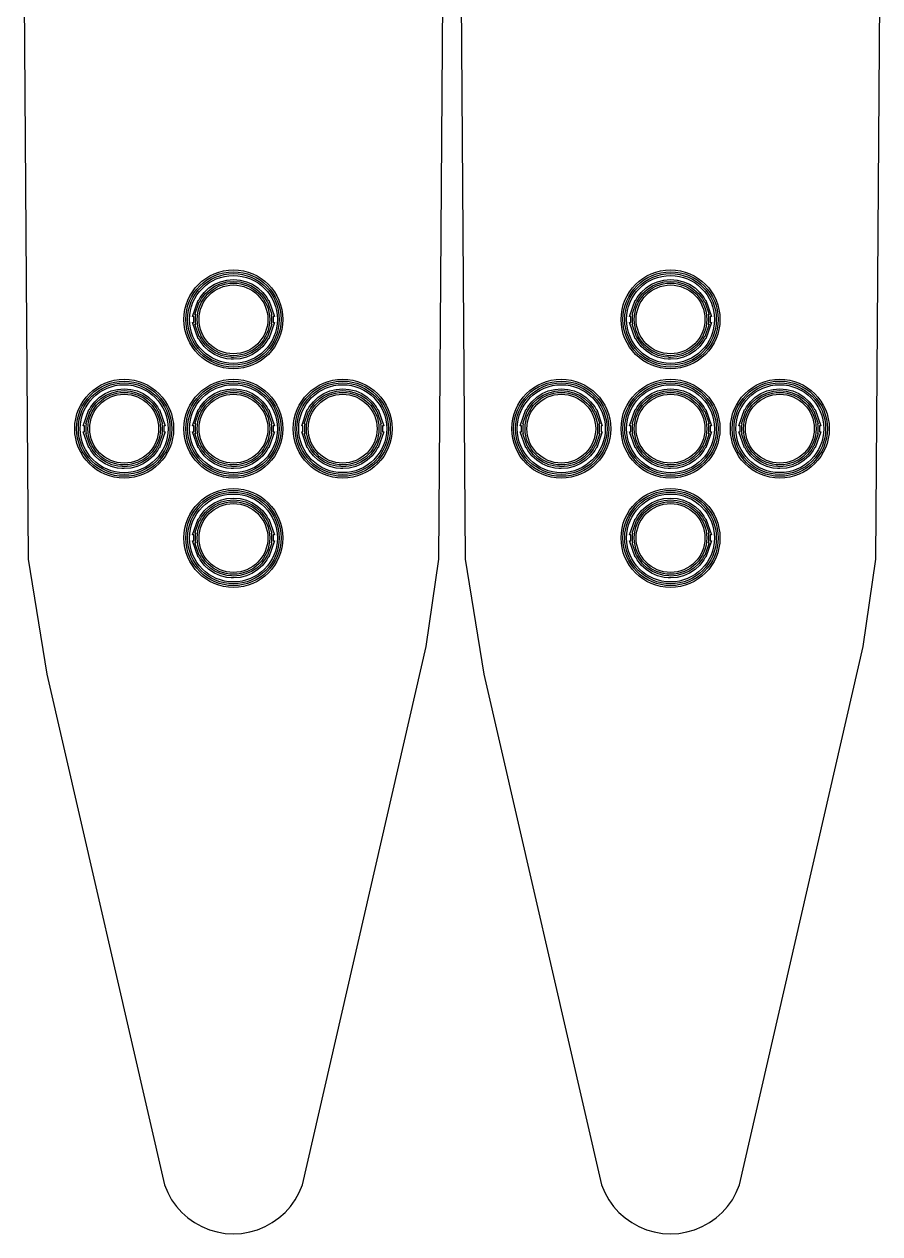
# Model space of a CAD drawing. Header units: millimetres. Extents: x -214 to 214, y -114 to 114.
# Drawn here: x 155.6 to 202.6, y -112.6 to -46.2 of the extents above; entities that cross this region are included whole.
import ezdxf

# ---------------------------------------------------------------- set-up
doc = ezdxf.new("R2010")
doc.units = ezdxf.units.MM
doc.layers.add('1', color=7, linetype='CONTINUOUS')

msp = doc.modelspace()

# ---------------------------------------------------------------- linework, layer by layer
at = {"layer": '1', "color": 0}
for p, q in [((155.582, -44.841), (155.795, -75.565)), ((178.348, -75.566), (178.561, -44.842)), ((179.582, -44.841), (179.795, -75.565)), ((202.348, -75.566), (202.561, -44.842)), ((155.795, -75.565), (156.819, -81.876)), ((177.648, -80.353), (178.348, -75.566)), ((179.795, -75.565), (180.819, -81.876)), ((201.648, -80.353), (202.348, -75.566)), ((170.854, -109.926), (177.648, -80.353)), ((194.854, -109.926), (201.648, -80.353)), ((156.819, -81.876), (163.289, -109.926)), ((180.819, -81.876), (187.289, -109.926)), ((163.289, -109.926), (163.461, -110.34)), ((170.682, -110.34), (170.854, -109.926)), ((187.289, -109.926), (187.461, -110.34)), ((194.682, -110.34), (194.854, -109.926)), ((163.461, -110.34), (163.679, -110.733)), ((163.679, -110.733), (163.939, -111.099)), ((170.204, -111.099), (170.464, -110.733)), ((170.464, -110.733), (170.682, -110.34)), ((187.461, -110.34), (187.679, -110.733)), ((187.679, -110.733), (187.939, -111.099)), ((194.204, -111.099), (194.464, -110.733)), ((194.464, -110.733), (194.682, -110.34)), ((163.939, -111.099), (164.238, -111.434)), ((164.238, -111.434), (164.574, -111.734)), ((169.569, -111.734), (169.905, -111.434)), ((169.905, -111.434), (170.204, -111.099)), ((187.939, -111.099), (188.238, -111.434)), ((188.238, -111.434), (188.574, -111.734)), ((193.569, -111.734), (193.905, -111.434)), ((193.905, -111.434), (194.204, -111.099)), ((164.574, -111.734), (164.94, -111.993)), ((164.94, -111.993), (165.334, -112.21)), ((165.334, -112.21), (165.749, -112.382)), ((168.394, -112.382), (168.809, -112.21)), ((168.809, -112.21), (169.203, -111.993)), ((169.203, -111.993), (169.569, -111.734)), ((188.574, -111.734), (188.94, -111.993)), ((188.94, -111.993), (189.334, -112.21)), ((189.334, -112.21), (189.749, -112.382)), ((192.394, -112.382), (192.809, -112.21)), ((192.809, -112.21), (193.203, -111.993)), ((193.203, -111.993), (193.569, -111.734)), ((165.749, -112.382), (166.18, -112.506)), ((166.18, -112.506), (166.623, -112.581)), ((166.623, -112.581), (167.072, -112.607)), ((167.072, -112.607), (167.52, -112.581)), ((167.52, -112.581), (167.963, -112.506)), ((167.963, -112.506), (168.394, -112.382)), ((189.749, -112.382), (190.18, -112.506)), ((190.18, -112.506), (190.623, -112.581)), ((190.623, -112.581), (191.072, -112.607)), ((191.072, -112.607), (191.52, -112.581)), ((191.52, -112.581), (191.963, -112.506)), ((191.963, -112.506), (192.394, -112.382))]:
    msp.add_line(p, q, dxfattribs=at)
at = {"layer": '1', "color": 1}
for p, q in [((166.028, -60.476), (166.359, -60.331)), ((166.076, -60.564), (166.392, -60.426)), ((166.359, -60.331), (166.711, -60.242)), ((166.392, -60.426), (166.728, -60.341)), ((166.711, -60.242), (167.072, -60.212)), ((166.728, -60.341), (167.072, -60.312)), ((167.072, -60.212), (167.432, -60.242)), ((167.072, -60.312), (167.415, -60.341)), ((167.415, -60.341), (167.751, -60.426)), ((167.432, -60.242), (167.784, -60.331)), ((167.751, -60.426), (168.068, -60.565)), ((167.784, -60.331), (168.115, -60.476)), ((190.028, -60.476), (190.359, -60.331)), ((190.076, -60.564), (190.392, -60.426)), ((190.359, -60.331), (190.711, -60.242)), ((190.392, -60.426), (190.728, -60.341)), ((190.711, -60.242), (191.072, -60.212)), ((190.728, -60.341), (191.072, -60.312)), ((191.072, -60.212), (191.432, -60.242)), ((191.072, -60.312), (191.415, -60.341)), ((191.415, -60.341), (191.751, -60.426)), ((191.432, -60.242), (191.784, -60.331)), ((191.751, -60.426), (192.068, -60.565)), ((191.784, -60.331), (192.115, -60.476)), ((165.237, -61.206), (165.459, -60.919)), ((165.321, -61.26), (165.533, -60.987)), ((165.459, -60.919), (165.726, -60.674)), ((165.533, -60.987), (165.788, -60.753)), ((165.726, -60.674), (166.028, -60.476)), ((165.788, -60.753), (166.076, -60.564)), ((168.068, -60.565), (168.354, -60.753)), ((168.115, -60.476), (168.416, -60.674)), ((168.354, -60.753), (168.61, -60.987)), ((168.416, -60.674), (168.683, -60.919)), ((168.61, -60.987), (168.822, -61.26)), ((168.683, -60.919), (168.906, -61.206)), ((189.237, -61.206), (189.459, -60.919)), ((189.321, -61.26), (189.533, -60.987)), ((189.459, -60.919), (189.726, -60.674)), ((189.533, -60.987), (189.788, -60.753)), ((189.726, -60.674), (190.028, -60.476)), ((189.788, -60.753), (190.076, -60.564)), ((192.068, -60.565), (192.354, -60.753)), ((192.115, -60.476), (192.416, -60.674)), ((192.354, -60.753), (192.61, -60.987)), ((192.416, -60.674), (192.683, -60.919)), ((192.61, -60.987), (192.822, -61.26)), ((192.683, -60.919), (192.906, -61.206)), ((164.819, -62.239), (165.126, -61.345)), ((164.959, -62.139), (165.197, -61.445)), ((165.126, -61.345), (165.162, -61.345)), ((165.162, -61.345), (165.237, -61.206)), ((165.197, -61.445), (165.221, -61.445)), ((165.221, -61.445), (165.321, -61.26)), ((168.822, -61.26), (168.922, -61.445)), ((168.906, -61.206), (168.981, -61.345)), ((168.922, -61.445), (168.946, -61.445)), ((168.946, -61.445), (169.184, -62.139)), ((168.981, -61.345), (169.017, -61.345)), ((169.017, -61.345), (169.324, -62.239)), ((188.819, -62.239), (189.126, -61.345)), ((188.959, -62.139), (189.197, -61.445)), ((189.126, -61.345), (189.162, -61.345)), ((189.162, -61.345), (189.237, -61.206)), ((189.197, -61.445), (189.221, -61.445)), ((189.221, -61.445), (189.321, -61.26)), ((192.822, -61.26), (192.922, -61.445)), ((192.906, -61.206), (192.981, -61.345)), ((192.922, -61.445), (192.946, -61.445)), ((192.946, -61.445), (193.184, -62.139)), ((192.981, -61.345), (193.017, -61.345)), ((193.017, -61.345), (193.324, -62.239)), ((164.888, -62.239), (164.819, -62.239)), ((164.888, -62.567), (164.888, -62.239)), ((165.003, -62.139), (164.959, -62.139)), ((164.988, -62.229), (165.003, -62.139)), ((164.988, -62.575), (164.988, -62.229)), ((169.184, -62.139), (169.139, -62.139)), ((169.139, -62.139), (169.155, -62.231)), ((169.155, -62.231), (169.155, -62.577)), ((169.324, -62.239), (169.255, -62.239)), ((169.255, -62.239), (169.255, -62.567)), ((188.888, -62.239), (188.819, -62.239)), ((188.888, -62.567), (188.888, -62.239)), ((189.003, -62.139), (188.959, -62.139)), ((188.988, -62.229), (189.003, -62.139)), ((188.988, -62.575), (188.988, -62.229)), ((193.184, -62.139), (193.139, -62.139)), ((193.139, -62.139), (193.155, -62.231)), ((193.155, -62.231), (193.155, -62.577)), ((193.324, -62.239), (193.255, -62.239)), ((193.255, -62.239), (193.255, -62.567)), ((165.126, -63.461), (164.819, -62.567)), ((164.819, -62.567), (164.888, -62.567)), ((165.197, -63.361), (164.959, -62.667)), ((164.959, -62.667), (165.004, -62.667)), ((165.004, -62.667), (164.988, -62.575)), ((169.184, -62.667), (168.946, -63.361)), ((169.324, -62.567), (169.017, -63.461)), ((169.155, -62.577), (169.14, -62.667)), ((169.14, -62.667), (169.184, -62.667)), ((169.255, -62.567), (169.324, -62.567)), ((189.126, -63.461), (188.819, -62.567)), ((188.819, -62.567), (188.888, -62.567)), ((189.197, -63.361), (188.959, -62.667)), ((188.959, -62.667), (189.004, -62.667)), ((189.004, -62.667), (188.988, -62.575)), ((193.184, -62.667), (192.946, -63.361)), ((193.324, -62.567), (193.017, -63.461)), ((193.155, -62.577), (193.14, -62.667)), ((193.14, -62.667), (193.184, -62.667)), ((193.255, -62.567), (193.324, -62.567)), ((165.162, -63.461), (165.126, -63.461)), ((165.237, -63.6), (165.162, -63.461)), ((165.221, -63.361), (165.197, -63.361)), ((165.321, -63.546), (165.221, -63.361)), ((165.459, -63.887), (165.237, -63.6)), ((165.533, -63.819), (165.321, -63.546)), ((168.821, -63.547), (168.609, -63.82)), ((168.905, -63.601), (168.682, -63.888)), ((168.921, -63.361), (168.821, -63.547)), ((168.981, -63.461), (168.905, -63.601)), ((168.946, -63.361), (168.921, -63.361)), ((169.017, -63.461), (168.981, -63.461)), ((189.162, -63.461), (189.126, -63.461)), ((189.237, -63.6), (189.162, -63.461)), ((189.221, -63.361), (189.197, -63.361)), ((189.321, -63.546), (189.221, -63.361)), ((189.459, -63.887), (189.237, -63.6)), ((189.533, -63.819), (189.321, -63.546)), ((192.821, -63.547), (192.609, -63.82)), ((192.905, -63.601), (192.682, -63.888)), ((192.921, -63.361), (192.821, -63.547)), ((192.981, -63.461), (192.905, -63.601)), ((192.946, -63.361), (192.921, -63.361)), ((193.017, -63.461), (192.981, -63.461)), ((165.726, -64.132), (165.459, -63.887)), ((165.788, -64.053), (165.533, -63.819)), ((166.028, -64.33), (165.726, -64.132)), ((166.076, -64.242), (165.788, -64.053)), ((166.359, -64.475), (166.028, -64.33)), ((166.392, -64.38), (166.076, -64.242)), ((166.728, -64.465), (166.392, -64.38)), ((167.751, -64.38), (167.415, -64.465)), ((168.068, -64.241), (167.751, -64.38)), ((168.115, -64.33), (167.784, -64.475)), ((168.354, -64.053), (168.068, -64.241)), ((168.416, -64.132), (168.115, -64.33)), ((168.609, -63.82), (168.354, -64.053)), ((168.682, -63.888), (168.416, -64.132)), ((189.726, -64.132), (189.459, -63.887)), ((189.788, -64.053), (189.533, -63.819)), ((190.028, -64.33), (189.726, -64.132)), ((190.076, -64.242), (189.788, -64.053)), ((190.359, -64.475), (190.028, -64.33)), ((190.392, -64.38), (190.076, -64.242)), ((190.728, -64.465), (190.392, -64.38)), ((191.751, -64.38), (191.415, -64.465)), ((192.068, -64.241), (191.751, -64.38)), ((192.115, -64.33), (191.784, -64.475)), ((192.354, -64.053), (192.068, -64.241)), ((192.416, -64.132), (192.115, -64.33)), ((192.609, -63.82), (192.354, -64.053)), ((192.682, -63.888), (192.416, -64.132)), ((166.712, -64.564), (166.359, -64.475)), ((166.944, -64.583), (166.712, -64.564)), ((166.97, -64.484), (166.728, -64.465)), ((167.071, -64.594), (166.944, -64.583)), ((166.971, -64.485), (166.97, -64.484)), ((167.071, -64.494), (166.971, -64.485)), ((167.415, -64.465), (167.071, -64.494)), ((167.432, -64.564), (167.071, -64.594)), ((167.784, -64.475), (167.432, -64.564)), ((190.712, -64.564), (190.359, -64.475)), ((190.944, -64.583), (190.712, -64.564)), ((190.97, -64.484), (190.728, -64.465)), ((191.071, -64.594), (190.944, -64.583)), ((190.971, -64.485), (190.97, -64.484)), ((191.071, -64.494), (190.971, -64.485)), ((191.415, -64.465), (191.071, -64.494)), ((191.432, -64.564), (191.071, -64.594)), ((191.784, -64.475), (191.432, -64.564)), ((160.028, -66.476), (160.359, -66.331)), ((160.359, -66.331), (160.711, -66.242)), ((160.392, -66.426), (160.728, -66.341)), ((160.711, -66.242), (161.072, -66.212)), ((160.728, -66.341), (161.072, -66.312)), ((161.072, -66.212), (161.432, -66.242)), ((161.072, -66.312), (161.415, -66.341)), ((161.415, -66.341), (161.751, -66.426)), ((161.432, -66.242), (161.784, -66.331)), ((161.784, -66.331), (162.115, -66.476)), ((166.028, -66.476), (166.359, -66.331)), ((166.359, -66.331), (166.711, -66.242)), ((166.392, -66.426), (166.728, -66.341)), ((166.711, -66.242), (167.072, -66.212)), ((166.728, -66.341), (167.072, -66.312)), ((167.072, -66.212), (167.432, -66.242)), ((167.072, -66.312), (167.415, -66.341)), ((167.415, -66.341), (167.751, -66.426)), ((167.432, -66.242), (167.784, -66.331)), ((167.784, -66.331), (168.115, -66.476)), ((172.028, -66.476), (172.359, -66.331)), ((172.359, -66.331), (172.711, -66.242)), ((172.392, -66.426), (172.728, -66.341)), ((172.711, -66.242), (173.072, -66.212)), ((172.728, -66.341), (173.072, -66.312)), ((173.072, -66.212), (173.432, -66.242)), ((173.072, -66.312), (173.415, -66.341)), ((173.415, -66.341), (173.751, -66.426)), ((173.432, -66.242), (173.784, -66.331)), ((173.784, -66.331), (174.115, -66.476)), ((184.028, -66.476), (184.359, -66.331)), ((184.359, -66.331), (184.711, -66.242)), ((184.392, -66.426), (184.728, -66.341)), ((184.711, -66.242), (185.072, -66.212)), ((184.728, -66.341), (185.072, -66.312)), ((185.072, -66.212), (185.432, -66.242)), ((185.072, -66.312), (185.415, -66.341)), ((185.415, -66.341), (185.751, -66.426)), ((185.432, -66.242), (185.784, -66.331)), ((185.784, -66.331), (186.115, -66.476)), ((190.028, -66.476), (190.359, -66.331)), ((190.359, -66.331), (190.711, -66.242)), ((190.392, -66.426), (190.728, -66.341)), ((190.711, -66.242), (191.072, -66.212)), ((190.728, -66.341), (191.072, -66.312)), ((191.072, -66.212), (191.432, -66.242)), ((191.072, -66.312), (191.415, -66.341)), ((191.415, -66.341), (191.751, -66.426)), ((191.432, -66.242), (191.784, -66.331)), ((191.784, -66.331), (192.115, -66.476)), ((196.028, -66.476), (196.359, -66.331)), ((196.359, -66.331), (196.711, -66.242)), ((196.392, -66.426), (196.728, -66.341)), ((196.711, -66.242), (197.072, -66.212)), ((196.728, -66.341), (197.072, -66.312)), ((197.072, -66.212), (197.432, -66.242)), ((197.072, -66.312), (197.415, -66.341)), ((197.415, -66.341), (197.751, -66.426)), ((197.432, -66.242), (197.784, -66.331)), ((197.784, -66.331), (198.115, -66.476)), ((159.237, -67.206), (159.459, -66.919)), ((159.321, -67.26), (159.533, -66.987)), ((159.459, -66.919), (159.726, -66.674)), ((159.533, -66.987), (159.788, -66.753)), ((159.726, -66.674), (160.028, -66.476)), ((159.788, -66.753), (160.076, -66.564)), ((160.076, -66.564), (160.392, -66.426)), ((161.751, -66.426), (162.068, -66.565)), ((162.068, -66.565), (162.354, -66.753)), ((162.115, -66.476), (162.416, -66.674)), ((162.354, -66.753), (162.61, -66.987)), ((162.416, -66.674), (162.683, -66.919)), ((162.61, -66.987), (162.822, -67.26)), ((162.683, -66.919), (162.906, -67.206)), ((165.237, -67.206), (165.459, -66.919)), ((165.321, -67.26), (165.533, -66.987)), ((165.459, -66.919), (165.726, -66.674)), ((165.533, -66.987), (165.788, -66.753)), ((165.726, -66.674), (166.028, -66.476)), ((165.788, -66.753), (166.076, -66.564)), ((166.076, -66.564), (166.392, -66.426)), ((167.751, -66.426), (168.068, -66.565)), ((168.068, -66.565), (168.354, -66.753)), ((168.115, -66.476), (168.416, -66.674)), ((168.354, -66.753), (168.61, -66.987)), ((168.416, -66.674), (168.683, -66.919)), ((168.61, -66.987), (168.822, -67.26)), ((168.683, -66.919), (168.906, -67.206)), ((171.237, -67.206), (171.459, -66.919)), ((171.321, -67.26), (171.533, -66.987)), ((171.459, -66.919), (171.726, -66.674)), ((171.533, -66.987), (171.788, -66.753)), ((171.726, -66.674), (172.028, -66.476)), ((171.788, -66.753), (172.076, -66.564)), ((172.076, -66.564), (172.392, -66.426)), ((173.751, -66.426), (174.068, -66.565)), ((174.068, -66.565), (174.354, -66.753)), ((174.115, -66.476), (174.416, -66.674)), ((174.354, -66.753), (174.61, -66.987)), ((174.416, -66.674), (174.683, -66.919)), ((174.61, -66.987), (174.822, -67.26)), ((174.683, -66.919), (174.906, -67.206)), ((183.237, -67.206), (183.459, -66.919)), ((183.321, -67.26), (183.533, -66.987)), ((183.459, -66.919), (183.726, -66.674)), ((183.533, -66.987), (183.788, -66.753)), ((183.726, -66.674), (184.028, -66.476)), ((183.788, -66.753), (184.076, -66.564)), ((184.076, -66.564), (184.392, -66.426)), ((185.751, -66.426), (186.068, -66.565)), ((186.068, -66.565), (186.354, -66.753)), ((186.115, -66.476), (186.416, -66.674)), ((186.354, -66.753), (186.61, -66.987)), ((186.416, -66.674), (186.683, -66.919)), ((186.61, -66.987), (186.822, -67.26)), ((186.683, -66.919), (186.906, -67.206)), ((189.237, -67.206), (189.459, -66.919)), ((189.321, -67.26), (189.533, -66.987)), ((189.459, -66.919), (189.726, -66.674)), ((189.533, -66.987), (189.788, -66.753)), ((189.726, -66.674), (190.028, -66.476)), ((189.788, -66.753), (190.076, -66.564)), ((190.076, -66.564), (190.392, -66.426)), ((191.751, -66.426), (192.068, -66.565)), ((192.068, -66.565), (192.354, -66.753)), ((192.115, -66.476), (192.416, -66.674)), ((192.354, -66.753), (192.61, -66.987)), ((192.416, -66.674), (192.683, -66.919)), ((192.61, -66.987), (192.822, -67.26)), ((192.683, -66.919), (192.906, -67.206)), ((195.237, -67.206), (195.459, -66.919)), ((195.321, -67.26), (195.533, -66.987)), ((195.459, -66.919), (195.726, -66.674)), ((195.533, -66.987), (195.788, -66.753)), ((195.726, -66.674), (196.028, -66.476)), ((195.788, -66.753), (196.076, -66.564)), ((196.076, -66.564), (196.392, -66.426)), ((197.751, -66.426), (198.068, -66.565)), ((198.068, -66.565), (198.354, -66.753)), ((198.115, -66.476), (198.416, -66.674)), ((198.354, -66.753), (198.61, -66.987)), ((198.416, -66.674), (198.683, -66.919)), ((198.61, -66.987), (198.822, -67.26)), ((198.683, -66.919), (198.906, -67.206)), ((158.819, -68.239), (159.126, -67.345)), ((158.959, -68.139), (159.197, -67.445)), ((159.126, -67.345), (159.162, -67.345)), ((159.162, -67.345), (159.237, -67.206)), ((159.197, -67.445), (159.221, -67.445)), ((159.221, -67.445), (159.321, -67.26)), ((162.822, -67.26), (162.922, -67.445)), ((162.906, -67.206), (162.981, -67.345)), ((162.922, -67.445), (162.946, -67.445)), ((162.946, -67.445), (163.184, -68.139)), ((162.981, -67.345), (163.017, -67.345)), ((163.017, -67.345), (163.324, -68.239)), ((164.819, -68.239), (165.126, -67.345)), ((164.959, -68.139), (165.197, -67.445)), ((165.126, -67.345), (165.162, -67.345)), ((165.162, -67.345), (165.237, -67.206)), ((165.197, -67.445), (165.221, -67.445)), ((165.221, -67.445), (165.321, -67.26)), ((168.822, -67.26), (168.922, -67.445)), ((168.906, -67.206), (168.981, -67.345)), ((168.922, -67.445), (168.946, -67.445)), ((168.946, -67.445), (169.184, -68.139)), ((168.981, -67.345), (169.017, -67.345)), ((169.017, -67.345), (169.324, -68.239)), ((170.819, -68.239), (171.126, -67.345)), ((170.959, -68.139), (171.197, -67.445)), ((171.126, -67.345), (171.162, -67.345)), ((171.162, -67.345), (171.237, -67.206)), ((171.197, -67.445), (171.221, -67.445)), ((171.221, -67.445), (171.321, -67.26)), ((174.822, -67.26), (174.922, -67.445)), ((174.906, -67.206), (174.981, -67.345)), ((174.922, -67.445), (174.946, -67.445)), ((174.946, -67.445), (175.184, -68.139)), ((174.981, -67.345), (175.017, -67.345)), ((175.017, -67.345), (175.324, -68.239)), ((182.819, -68.239), (183.126, -67.345)), ((182.959, -68.139), (183.197, -67.445)), ((183.126, -67.345), (183.162, -67.345)), ((183.162, -67.345), (183.237, -67.206)), ((183.197, -67.445), (183.221, -67.445)), ((183.221, -67.445), (183.321, -67.26)), ((186.822, -67.26), (186.922, -67.445)), ((186.906, -67.206), (186.981, -67.345)), ((186.922, -67.445), (186.946, -67.445)), ((186.946, -67.445), (187.184, -68.139)), ((186.981, -67.345), (187.017, -67.345)), ((187.017, -67.345), (187.324, -68.239)), ((188.819, -68.239), (189.126, -67.345)), ((188.959, -68.139), (189.197, -67.445)), ((189.126, -67.345), (189.162, -67.345)), ((189.162, -67.345), (189.237, -67.206)), ((189.197, -67.445), (189.221, -67.445)), ((189.221, -67.445), (189.321, -67.26)), ((192.822, -67.26), (192.922, -67.445)), ((192.906, -67.206), (192.981, -67.345)), ((192.922, -67.445), (192.946, -67.445)), ((192.946, -67.445), (193.184, -68.139)), ((192.981, -67.345), (193.017, -67.345)), ((193.017, -67.345), (193.324, -68.239)), ((194.819, -68.239), (195.126, -67.345)), ((194.959, -68.139), (195.197, -67.445)), ((195.126, -67.345), (195.162, -67.345)), ((195.162, -67.345), (195.237, -67.206)), ((195.197, -67.445), (195.221, -67.445)), ((195.221, -67.445), (195.321, -67.26)), ((198.822, -67.26), (198.922, -67.445)), ((198.906, -67.206), (198.981, -67.345)), ((198.922, -67.445), (198.946, -67.445)), ((198.946, -67.445), (199.184, -68.139)), ((198.981, -67.345), (199.017, -67.345)), ((199.017, -67.345), (199.324, -68.239)), ((158.888, -68.239), (158.819, -68.239)), ((158.888, -68.567), (158.888, -68.239)), ((159.003, -68.139), (158.959, -68.139)), ((158.988, -68.229), (159.003, -68.139)), ((158.988, -68.575), (158.988, -68.229)), ((163.184, -68.139), (163.139, -68.139)), ((163.139, -68.139), (163.155, -68.231)), ((163.155, -68.231), (163.155, -68.577)), ((163.324, -68.239), (163.255, -68.239)), ((163.255, -68.239), (163.255, -68.567)), ((164.888, -68.239), (164.819, -68.239)), ((164.888, -68.567), (164.888, -68.239)), ((165.003, -68.139), (164.959, -68.139)), ((164.988, -68.229), (165.003, -68.139)), ((164.988, -68.575), (164.988, -68.229)), ((169.184, -68.139), (169.139, -68.139)), ((169.139, -68.139), (169.155, -68.231)), ((169.155, -68.231), (169.155, -68.577)), ((169.324, -68.239), (169.255, -68.239)), ((169.255, -68.239), (169.255, -68.567)), ((170.888, -68.239), (170.819, -68.239)), ((170.888, -68.567), (170.888, -68.239)), ((171.003, -68.139), (170.959, -68.139)), ((170.988, -68.229), (171.003, -68.139)), ((170.988, -68.575), (170.988, -68.229)), ((175.184, -68.139), (175.139, -68.139)), ((175.139, -68.139), (175.155, -68.231)), ((175.155, -68.231), (175.155, -68.577)), ((175.324, -68.239), (175.255, -68.239)), ((175.255, -68.239), (175.255, -68.567)), ((182.888, -68.239), (182.819, -68.239)), ((182.888, -68.567), (182.888, -68.239)), ((183.003, -68.139), (182.959, -68.139)), ((182.988, -68.229), (183.003, -68.139)), ((182.988, -68.575), (182.988, -68.229)), ((187.184, -68.139), (187.139, -68.139)), ((187.139, -68.139), (187.155, -68.231)), ((187.155, -68.231), (187.155, -68.577)), ((187.324, -68.239), (187.255, -68.239)), ((187.255, -68.239), (187.255, -68.567)), ((188.888, -68.239), (188.819, -68.239)), ((188.888, -68.567), (188.888, -68.239)), ((189.003, -68.139), (188.959, -68.139)), ((188.988, -68.229), (189.003, -68.139)), ((188.988, -68.575), (188.988, -68.229)), ((193.184, -68.139), (193.139, -68.139)), ((193.139, -68.139), (193.155, -68.231)), ((193.155, -68.231), (193.155, -68.577)), ((193.324, -68.239), (193.255, -68.239)), ((193.255, -68.239), (193.255, -68.567)), ((194.888, -68.239), (194.819, -68.239)), ((194.888, -68.567), (194.888, -68.239)), ((195.003, -68.139), (194.959, -68.139)), ((194.988, -68.229), (195.003, -68.139)), ((194.988, -68.575), (194.988, -68.229)), ((199.184, -68.139), (199.139, -68.139)), ((199.139, -68.139), (199.155, -68.231)), ((199.155, -68.231), (199.155, -68.577)), ((199.324, -68.239), (199.255, -68.239)), ((199.255, -68.239), (199.255, -68.567)), ((159.126, -69.461), (158.819, -68.567)), ((158.819, -68.567), (158.888, -68.567)), ((159.197, -69.361), (158.959, -68.667)), ((158.959, -68.667), (159.004, -68.667)), ((159.004, -68.667), (158.988, -68.575)), ((163.184, -68.667), (162.946, -69.361)), ((163.324, -68.567), (163.017, -69.461)), ((163.155, -68.577), (163.14, -68.667)), ((163.14, -68.667), (163.184, -68.667)), ((163.255, -68.567), (163.324, -68.567)), ((165.126, -69.461), (164.819, -68.567)), ((164.819, -68.567), (164.888, -68.567)), ((165.197, -69.361), (164.959, -68.667)), ((164.959, -68.667), (165.004, -68.667)), ((165.004, -68.667), (164.988, -68.575)), ((169.184, -68.667), (168.946, -69.361)), ((169.324, -68.567), (169.017, -69.461)), ((169.155, -68.577), (169.14, -68.667)), ((169.14, -68.667), (169.184, -68.667)), ((169.255, -68.567), (169.324, -68.567)), ((171.126, -69.461), (170.819, -68.567)), ((170.819, -68.567), (170.888, -68.567)), ((171.197, -69.361), (170.959, -68.667)), ((170.959, -68.667), (171.004, -68.667)), ((171.004, -68.667), (170.988, -68.575)), ((175.184, -68.667), (174.946, -69.361)), ((175.324, -68.567), (175.017, -69.461)), ((175.155, -68.577), (175.14, -68.667)), ((175.14, -68.667), (175.184, -68.667)), ((175.255, -68.567), (175.324, -68.567)), ((183.126, -69.461), (182.819, -68.567)), ((182.819, -68.567), (182.888, -68.567)), ((183.197, -69.361), (182.959, -68.667)), ((182.959, -68.667), (183.004, -68.667)), ((183.004, -68.667), (182.988, -68.575)), ((187.184, -68.667), (186.946, -69.361)), ((187.324, -68.567), (187.017, -69.461)), ((187.155, -68.577), (187.14, -68.667)), ((187.14, -68.667), (187.184, -68.667)), ((187.255, -68.567), (187.324, -68.567)), ((189.126, -69.461), (188.819, -68.567)), ((188.819, -68.567), (188.888, -68.567)), ((189.197, -69.361), (188.959, -68.667)), ((188.959, -68.667), (189.004, -68.667)), ((189.004, -68.667), (188.988, -68.575)), ((193.184, -68.667), (192.946, -69.361)), ((193.324, -68.567), (193.017, -69.461)), ((193.155, -68.577), (193.14, -68.667)), ((193.14, -68.667), (193.184, -68.667)), ((193.255, -68.567), (193.324, -68.567)), ((195.126, -69.461), (194.819, -68.567)), ((194.819, -68.567), (194.888, -68.567)), ((195.197, -69.361), (194.959, -68.667)), ((194.959, -68.667), (195.004, -68.667)), ((195.004, -68.667), (194.988, -68.575)), ((199.184, -68.667), (198.946, -69.361)), ((199.324, -68.567), (199.017, -69.461)), ((199.155, -68.577), (199.14, -68.667)), ((199.14, -68.667), (199.184, -68.667)), ((199.255, -68.567), (199.324, -68.567)), ((159.162, -69.461), (159.126, -69.461)), ((159.237, -69.6), (159.162, -69.461)), ((159.221, -69.361), (159.197, -69.361)), ((159.321, -69.546), (159.221, -69.361)), ((159.459, -69.887), (159.237, -69.6)), ((159.533, -69.819), (159.321, -69.546)), ((162.821, -69.547), (162.609, -69.82)), ((162.905, -69.601), (162.682, -69.888)), ((162.921, -69.361), (162.821, -69.547)), ((162.981, -69.461), (162.905, -69.601)), ((162.946, -69.361), (162.921, -69.361)), ((163.017, -69.461), (162.981, -69.461)), ((165.162, -69.461), (165.126, -69.461)), ((165.237, -69.6), (165.162, -69.461)), ((165.221, -69.361), (165.197, -69.361)), ((165.321, -69.546), (165.221, -69.361)), ((165.459, -69.887), (165.237, -69.6)), ((165.533, -69.819), (165.321, -69.546)), ((168.821, -69.547), (168.609, -69.82)), ((168.905, -69.601), (168.682, -69.888)), ((168.921, -69.361), (168.821, -69.547)), ((168.981, -69.461), (168.905, -69.601)), ((168.946, -69.361), (168.921, -69.361)), ((169.017, -69.461), (168.981, -69.461)), ((171.162, -69.461), (171.126, -69.461)), ((171.237, -69.6), (171.162, -69.461)), ((171.221, -69.361), (171.197, -69.361)), ((171.321, -69.546), (171.221, -69.361)), ((171.459, -69.887), (171.237, -69.6)), ((171.533, -69.819), (171.321, -69.546)), ((174.821, -69.547), (174.609, -69.82)), ((174.905, -69.601), (174.682, -69.888)), ((174.921, -69.361), (174.821, -69.547)), ((174.981, -69.461), (174.905, -69.601)), ((174.946, -69.361), (174.921, -69.361)), ((175.017, -69.461), (174.981, -69.461)), ((183.162, -69.461), (183.126, -69.461)), ((183.237, -69.6), (183.162, -69.461)), ((183.221, -69.361), (183.197, -69.361)), ((183.321, -69.546), (183.221, -69.361)), ((183.459, -69.887), (183.237, -69.6)), ((183.533, -69.819), (183.321, -69.546)), ((186.821, -69.547), (186.609, -69.82)), ((186.905, -69.601), (186.682, -69.888)), ((186.921, -69.361), (186.821, -69.547)), ((186.981, -69.461), (186.905, -69.601)), ((186.946, -69.361), (186.921, -69.361)), ((187.017, -69.461), (186.981, -69.461)), ((189.162, -69.461), (189.126, -69.461)), ((189.237, -69.6), (189.162, -69.461)), ((189.221, -69.361), (189.197, -69.361)), ((189.321, -69.546), (189.221, -69.361)), ((189.459, -69.887), (189.237, -69.6)), ((189.533, -69.819), (189.321, -69.546)), ((192.821, -69.547), (192.609, -69.82)), ((192.905, -69.601), (192.682, -69.888)), ((192.921, -69.361), (192.821, -69.547)), ((192.981, -69.461), (192.905, -69.601)), ((192.946, -69.361), (192.921, -69.361)), ((193.017, -69.461), (192.981, -69.461)), ((195.162, -69.461), (195.126, -69.461)), ((195.237, -69.6), (195.162, -69.461)), ((195.221, -69.361), (195.197, -69.361)), ((195.321, -69.546), (195.221, -69.361)), ((195.459, -69.887), (195.237, -69.6)), ((195.533, -69.819), (195.321, -69.546)), ((198.821, -69.547), (198.609, -69.82)), ((198.905, -69.601), (198.682, -69.888)), ((198.921, -69.361), (198.821, -69.547)), ((198.981, -69.461), (198.905, -69.601)), ((198.946, -69.361), (198.921, -69.361)), ((199.017, -69.461), (198.981, -69.461)), ((159.726, -70.132), (159.459, -69.887)), ((159.788, -70.053), (159.533, -69.819)), ((160.028, -70.33), (159.726, -70.132)), ((160.076, -70.242), (159.788, -70.053)), ((160.359, -70.475), (160.028, -70.33)), ((160.392, -70.38), (160.076, -70.242)), ((160.728, -70.465), (160.392, -70.38)), ((161.751, -70.38), (161.415, -70.465)), ((162.068, -70.241), (161.751, -70.38)), ((162.115, -70.33), (161.784, -70.475)), ((162.354, -70.053), (162.068, -70.241)), ((162.416, -70.132), (162.115, -70.33)), ((162.609, -69.82), (162.354, -70.053)), ((162.682, -69.888), (162.416, -70.132)), ((165.726, -70.132), (165.459, -69.887)), ((165.788, -70.053), (165.533, -69.819)), ((166.028, -70.33), (165.726, -70.132)), ((166.076, -70.242), (165.788, -70.053)), ((166.359, -70.475), (166.028, -70.33)), ((166.392, -70.38), (166.076, -70.242)), ((166.728, -70.465), (166.392, -70.38)), ((167.751, -70.38), (167.415, -70.465)), ((168.068, -70.241), (167.751, -70.38)), ((168.115, -70.33), (167.784, -70.475)), ((168.354, -70.053), (168.068, -70.241)), ((168.416, -70.132), (168.115, -70.33)), ((168.609, -69.82), (168.354, -70.053)), ((168.682, -69.888), (168.416, -70.132)), ((171.726, -70.132), (171.459, -69.887)), ((171.788, -70.053), (171.533, -69.819)), ((172.028, -70.33), (171.726, -70.132)), ((172.076, -70.242), (171.788, -70.053)), ((172.359, -70.475), (172.028, -70.33)), ((172.392, -70.38), (172.076, -70.242)), ((172.728, -70.465), (172.392, -70.38)), ((173.751, -70.38), (173.415, -70.465)), ((174.068, -70.241), (173.751, -70.38)), ((174.115, -70.33), (173.784, -70.475)), ((174.354, -70.053), (174.068, -70.241)), ((174.416, -70.132), (174.115, -70.33)), ((174.609, -69.82), (174.354, -70.053)), ((174.682, -69.888), (174.416, -70.132)), ((183.726, -70.132), (183.459, -69.887)), ((183.788, -70.053), (183.533, -69.819)), ((184.028, -70.33), (183.726, -70.132)), ((184.076, -70.242), (183.788, -70.053)), ((184.359, -70.475), (184.028, -70.33)), ((184.392, -70.38), (184.076, -70.242)), ((184.728, -70.465), (184.392, -70.38)), ((185.751, -70.38), (185.415, -70.465)), ((186.068, -70.241), (185.751, -70.38)), ((186.115, -70.33), (185.784, -70.475)), ((186.354, -70.053), (186.068, -70.241)), ((186.416, -70.132), (186.115, -70.33)), ((186.609, -69.82), (186.354, -70.053)), ((186.682, -69.888), (186.416, -70.132)), ((189.726, -70.132), (189.459, -69.887)), ((189.788, -70.053), (189.533, -69.819)), ((190.028, -70.33), (189.726, -70.132)), ((190.076, -70.242), (189.788, -70.053)), ((190.359, -70.475), (190.028, -70.33)), ((190.392, -70.38), (190.076, -70.242)), ((190.728, -70.465), (190.392, -70.38)), ((191.751, -70.38), (191.415, -70.465)), ((192.068, -70.241), (191.751, -70.38)), ((192.115, -70.33), (191.784, -70.475)), ((192.354, -70.053), (192.068, -70.241)), ((192.416, -70.132), (192.115, -70.33)), ((192.609, -69.82), (192.354, -70.053)), ((192.682, -69.888), (192.416, -70.132)), ((195.726, -70.132), (195.459, -69.887)), ((195.788, -70.053), (195.533, -69.819)), ((196.028, -70.33), (195.726, -70.132)), ((196.076, -70.242), (195.788, -70.053)), ((196.359, -70.475), (196.028, -70.33)), ((196.392, -70.38), (196.076, -70.242)), ((196.728, -70.465), (196.392, -70.38)), ((197.751, -70.38), (197.415, -70.465)), ((198.068, -70.241), (197.751, -70.38)), ((198.115, -70.33), (197.784, -70.475)), ((198.354, -70.053), (198.068, -70.241)), ((198.416, -70.132), (198.115, -70.33)), ((198.609, -69.82), (198.354, -70.053)), ((198.682, -69.888), (198.416, -70.132)), ((160.712, -70.564), (160.359, -70.475)), ((160.944, -70.583), (160.712, -70.564)), ((160.97, -70.484), (160.728, -70.465)), ((161.071, -70.594), (160.944, -70.583)), ((160.971, -70.485), (160.97, -70.484)), ((161.071, -70.494), (160.971, -70.485)), ((161.415, -70.465), (161.071, -70.494)), ((161.432, -70.564), (161.071, -70.594)), ((161.784, -70.475), (161.432, -70.564)), ((166.712, -70.564), (166.359, -70.475)), ((166.944, -70.583), (166.712, -70.564)), ((166.97, -70.484), (166.728, -70.465)), ((167.071, -70.594), (166.944, -70.583)), ((166.971, -70.485), (166.97, -70.484)), ((167.071, -70.494), (166.971, -70.485)), ((167.415, -70.465), (167.071, -70.494)), ((167.432, -70.564), (167.071, -70.594)), ((167.784, -70.475), (167.432, -70.564)), ((172.712, -70.564), (172.359, -70.475)), ((172.944, -70.583), (172.712, -70.564)), ((172.97, -70.484), (172.728, -70.465)), ((173.071, -70.594), (172.944, -70.583)), ((172.971, -70.485), (172.97, -70.484)), ((173.071, -70.494), (172.971, -70.485)), ((173.415, -70.465), (173.071, -70.494)), ((173.432, -70.564), (173.071, -70.594)), ((173.784, -70.475), (173.432, -70.564)), ((184.712, -70.564), (184.359, -70.475)), ((184.944, -70.583), (184.712, -70.564)), ((184.97, -70.484), (184.728, -70.465)), ((185.071, -70.594), (184.944, -70.583)), ((184.971, -70.485), (184.97, -70.484)), ((185.071, -70.494), (184.971, -70.485)), ((185.415, -70.465), (185.071, -70.494)), ((185.432, -70.564), (185.071, -70.594)), ((185.784, -70.475), (185.432, -70.564)), ((190.712, -70.564), (190.359, -70.475)), ((190.944, -70.583), (190.712, -70.564)), ((190.97, -70.484), (190.728, -70.465)), ((191.071, -70.594), (190.944, -70.583)), ((190.971, -70.485), (190.97, -70.484)), ((191.071, -70.494), (190.971, -70.485)), ((191.415, -70.465), (191.071, -70.494)), ((191.432, -70.564), (191.071, -70.594)), ((191.784, -70.475), (191.432, -70.564)), ((196.712, -70.564), (196.359, -70.475)), ((196.944, -70.583), (196.712, -70.564)), ((196.97, -70.484), (196.728, -70.465)), ((197.071, -70.594), (196.944, -70.583)), ((196.971, -70.485), (196.97, -70.484)), ((197.071, -70.494), (196.971, -70.485)), ((197.415, -70.465), (197.071, -70.494)), ((197.432, -70.564), (197.071, -70.594)), ((197.784, -70.475), (197.432, -70.564)), ((166.028, -72.476), (166.359, -72.331)), ((166.359, -72.331), (166.711, -72.242)), ((166.392, -72.426), (166.728, -72.341)), ((166.711, -72.242), (167.072, -72.212)), ((166.728, -72.341), (167.072, -72.312)), ((167.072, -72.212), (167.432, -72.242)), ((167.072, -72.312), (167.415, -72.341)), ((167.415, -72.341), (167.751, -72.426)), ((167.432, -72.242), (167.784, -72.331)), ((167.784, -72.331), (168.115, -72.476)), ((190.028, -72.476), (190.359, -72.331)), ((190.359, -72.331), (190.711, -72.242)), ((190.392, -72.426), (190.728, -72.341)), ((190.711, -72.242), (191.072, -72.212)), ((190.728, -72.341), (191.072, -72.312)), ((191.072, -72.212), (191.432, -72.242)), ((191.072, -72.312), (191.415, -72.341)), ((191.415, -72.341), (191.751, -72.426)), ((191.432, -72.242), (191.784, -72.331)), ((191.784, -72.331), (192.115, -72.476)), ((165.237, -73.206), (165.459, -72.919)), ((165.321, -73.26), (165.533, -72.987)), ((165.459, -72.919), (165.726, -72.674)), ((165.533, -72.987), (165.788, -72.753)), ((165.726, -72.674), (166.028, -72.476)), ((165.788, -72.753), (166.076, -72.564)), ((166.076, -72.564), (166.392, -72.426)), ((167.751, -72.426), (168.068, -72.565)), ((168.068, -72.565), (168.354, -72.753)), ((168.115, -72.476), (168.416, -72.674)), ((168.354, -72.753), (168.61, -72.987)), ((168.416, -72.674), (168.683, -72.919)), ((168.61, -72.987), (168.822, -73.26)), ((168.683, -72.919), (168.906, -73.206)), ((189.237, -73.206), (189.459, -72.919)), ((189.321, -73.26), (189.533, -72.987)), ((189.459, -72.919), (189.726, -72.674)), ((189.533, -72.987), (189.788, -72.753)), ((189.726, -72.674), (190.028, -72.476)), ((189.788, -72.753), (190.076, -72.564)), ((190.076, -72.564), (190.392, -72.426)), ((191.751, -72.426), (192.068, -72.565)), ((192.068, -72.565), (192.354, -72.753)), ((192.115, -72.476), (192.416, -72.674)), ((192.354, -72.753), (192.61, -72.987)), ((192.416, -72.674), (192.683, -72.919)), ((192.61, -72.987), (192.822, -73.26)), ((192.683, -72.919), (192.906, -73.206)), ((164.819, -74.239), (165.126, -73.345)), ((164.959, -74.139), (165.197, -73.445)), ((165.126, -73.345), (165.162, -73.345)), ((165.162, -73.345), (165.237, -73.206)), ((165.197, -73.445), (165.221, -73.445)), ((165.221, -73.445), (165.321, -73.26)), ((168.822, -73.26), (168.922, -73.445)), ((168.906, -73.206), (168.981, -73.345)), ((168.922, -73.445), (168.946, -73.445)), ((168.946, -73.445), (169.184, -74.139)), ((168.981, -73.345), (169.017, -73.345)), ((169.017, -73.345), (169.324, -74.239)), ((188.819, -74.239), (189.126, -73.345)), ((188.959, -74.139), (189.197, -73.445)), ((189.126, -73.345), (189.162, -73.345)), ((189.162, -73.345), (189.237, -73.206)), ((189.197, -73.445), (189.221, -73.445)), ((189.221, -73.445), (189.321, -73.26)), ((192.822, -73.26), (192.922, -73.445)), ((192.906, -73.206), (192.981, -73.345)), ((192.922, -73.445), (192.946, -73.445)), ((192.946, -73.445), (193.184, -74.139)), ((192.981, -73.345), (193.017, -73.345)), ((193.017, -73.345), (193.324, -74.239)), ((164.888, -74.239), (164.819, -74.239)), ((164.888, -74.567), (164.888, -74.239)), ((165.003, -74.139), (164.959, -74.139)), ((164.988, -74.229), (165.003, -74.139)), ((164.988, -74.575), (164.988, -74.229)), ((169.184, -74.139), (169.139, -74.139)), ((169.139, -74.139), (169.155, -74.231)), ((169.155, -74.231), (169.155, -74.577)), ((169.324, -74.239), (169.255, -74.239)), ((169.255, -74.239), (169.255, -74.567)), ((188.888, -74.239), (188.819, -74.239)), ((188.888, -74.567), (188.888, -74.239)), ((189.003, -74.139), (188.959, -74.139)), ((188.988, -74.229), (189.003, -74.139)), ((188.988, -74.575), (188.988, -74.229)), ((193.184, -74.139), (193.139, -74.139)), ((193.139, -74.139), (193.155, -74.231)), ((193.155, -74.231), (193.155, -74.577)), ((193.324, -74.239), (193.255, -74.239)), ((193.255, -74.239), (193.255, -74.567)), ((165.126, -75.461), (164.819, -74.567)), ((164.819, -74.567), (164.888, -74.567)), ((165.197, -75.361), (164.959, -74.667)), ((164.959, -74.667), (165.004, -74.667)), ((165.004, -74.667), (164.988, -74.575)), ((169.184, -74.667), (168.946, -75.361)), ((169.324, -74.567), (169.017, -75.461)), ((169.155, -74.577), (169.14, -74.667)), ((169.14, -74.667), (169.184, -74.667)), ((169.255, -74.567), (169.324, -74.567)), ((189.126, -75.461), (188.819, -74.567)), ((188.819, -74.567), (188.888, -74.567)), ((189.197, -75.361), (188.959, -74.667)), ((188.959, -74.667), (189.004, -74.667)), ((189.004, -74.667), (188.988, -74.575)), ((193.184, -74.667), (192.946, -75.361)), ((193.324, -74.567), (193.017, -75.461)), ((193.155, -74.577), (193.14, -74.667)), ((193.14, -74.667), (193.184, -74.667)), ((193.255, -74.567), (193.324, -74.567)), ((165.162, -75.461), (165.126, -75.461)), ((165.237, -75.6), (165.162, -75.461)), ((165.221, -75.361), (165.197, -75.361)), ((165.321, -75.546), (165.221, -75.361)), ((165.459, -75.887), (165.237, -75.6)), ((165.533, -75.819), (165.321, -75.546)), ((168.821, -75.547), (168.609, -75.82)), ((168.905, -75.601), (168.682, -75.888)), ((168.921, -75.361), (168.821, -75.547)), ((168.981, -75.461), (168.905, -75.601)), ((168.946, -75.361), (168.921, -75.361)), ((169.017, -75.461), (168.981, -75.461)), ((189.162, -75.461), (189.126, -75.461)), ((189.237, -75.6), (189.162, -75.461)), ((189.221, -75.361), (189.197, -75.361)), ((189.321, -75.546), (189.221, -75.361)), ((189.459, -75.887), (189.237, -75.6)), ((189.533, -75.819), (189.321, -75.546)), ((192.821, -75.547), (192.609, -75.82)), ((192.905, -75.601), (192.682, -75.888)), ((192.921, -75.361), (192.821, -75.547)), ((192.981, -75.461), (192.905, -75.601)), ((192.946, -75.361), (192.921, -75.361)), ((193.017, -75.461), (192.981, -75.461)), ((165.726, -76.132), (165.459, -75.887)), ((165.788, -76.053), (165.533, -75.819)), ((166.028, -76.33), (165.726, -76.132)), ((166.076, -76.242), (165.788, -76.053)), ((166.359, -76.475), (166.028, -76.33)), ((166.392, -76.38), (166.076, -76.242)), ((168.068, -76.241), (167.751, -76.38)), ((168.115, -76.33), (167.784, -76.475)), ((168.354, -76.053), (168.068, -76.241)), ((168.416, -76.132), (168.115, -76.33)), ((168.609, -75.82), (168.354, -76.053)), ((168.682, -75.888), (168.416, -76.132)), ((189.726, -76.132), (189.459, -75.887)), ((189.788, -76.053), (189.533, -75.819)), ((190.028, -76.33), (189.726, -76.132)), ((190.076, -76.242), (189.788, -76.053)), ((190.359, -76.475), (190.028, -76.33)), ((190.392, -76.38), (190.076, -76.242)), ((192.068, -76.241), (191.751, -76.38)), ((192.115, -76.33), (191.784, -76.475)), ((192.354, -76.053), (192.068, -76.241)), ((192.416, -76.132), (192.115, -76.33)), ((192.609, -75.82), (192.354, -76.053)), ((192.682, -75.888), (192.416, -76.132)), ((166.712, -76.564), (166.359, -76.475)), ((166.728, -76.465), (166.392, -76.38)), ((166.944, -76.583), (166.712, -76.564)), ((166.97, -76.484), (166.728, -76.465)), ((167.071, -76.594), (166.944, -76.583)), ((166.971, -76.485), (166.97, -76.484)), ((167.071, -76.494), (166.971, -76.485)), ((167.415, -76.465), (167.071, -76.494)), ((167.432, -76.564), (167.071, -76.594)), ((167.751, -76.38), (167.415, -76.465)), ((167.784, -76.475), (167.432, -76.564)), ((190.712, -76.564), (190.359, -76.475)), ((190.728, -76.465), (190.392, -76.38)), ((190.944, -76.583), (190.712, -76.564)), ((190.97, -76.484), (190.728, -76.465)), ((191.071, -76.594), (190.944, -76.583)), ((190.971, -76.485), (190.97, -76.484)), ((191.071, -76.494), (190.971, -76.485)), ((191.415, -76.465), (191.071, -76.494)), ((191.432, -76.564), (191.071, -76.594)), ((191.751, -76.38), (191.415, -76.465)), ((191.784, -76.475), (191.432, -76.564))]:
    msp.add_line(p, q, dxfattribs=at)
for centre, radius in [((167.071, -62.402), 2.715), ((191.071, -62.402), 2.715), ((167.071, -62.403), 2.614), ((167.071, -62.402), 2.514), ((167.071, -62.403), 2.414), ((167.071, -62.402), 1.991), ((191.071, -62.403), 2.614), ((191.071, -62.402), 2.514), ((191.071, -62.403), 2.414), ((191.071, -62.402), 1.991), ((167.071, -62.402), 1.89), ((191.071, -62.402), 1.89), ((161.071, -68.402), 2.715), ((167.071, -68.402), 2.715), ((173.071, -68.402), 2.715), ((185.071, -68.402), 2.715), ((191.071, -68.402), 2.715), ((197.071, -68.402), 2.715), ((161.071, -68.403), 2.614), ((161.071, -68.402), 2.514), ((161.071, -68.403), 2.414), ((161.071, -68.402), 1.991), ((167.071, -68.403), 2.614), ((167.071, -68.402), 2.514), ((167.071, -68.403), 2.414), ((167.071, -68.402), 1.991), ((173.071, -68.402), 2.614), ((173.071, -68.403), 2.514), ((173.071, -68.402), 2.414), ((173.071, -68.402), 1.991), ((185.071, -68.403), 2.614), ((185.071, -68.402), 2.514), ((185.071, -68.403), 2.414), ((185.071, -68.402), 1.991), ((191.071, -68.403), 2.614), ((191.071, -68.402), 2.514), ((191.071, -68.403), 2.414), ((191.071, -68.402), 1.991), ((197.071, -68.402), 2.614), ((197.071, -68.403), 2.514), ((197.071, -68.402), 2.414), ((197.071, -68.402), 1.991), ((161.071, -68.402), 1.89), ((167.071, -68.402), 1.89), ((173.071, -68.402), 1.89), ((185.071, -68.402), 1.89), ((191.071, -68.402), 1.89), ((197.071, -68.402), 1.89), ((167.071, -74.402), 2.715), ((191.071, -74.402), 2.715), ((167.071, -74.403), 2.614), ((167.071, -74.402), 2.514), ((167.071, -74.403), 2.414), ((191.071, -74.403), 2.614), ((191.071, -74.402), 2.514), ((191.071, -74.403), 2.414), ((167.071, -74.402), 1.991), ((167.071, -74.402), 1.89), ((191.071, -74.402), 1.991), ((191.071, -74.402), 1.89)]:
    msp.add_circle(centre, radius, dxfattribs=at)
at = {"layer": '1', "color": 0}
for centre in [(167.071, -62.402), (191.071, -62.402), (161.071, -68.402), (167.071, -68.402), (173.071, -68.402), (185.071, -68.402), (191.071, -68.402), (197.071, -68.402), (167.071, -74.402), (191.071, -74.402)]:
    msp.add_circle(centre, 1.89, dxfattribs=at)

doc.saveas('drawing.dxf')
